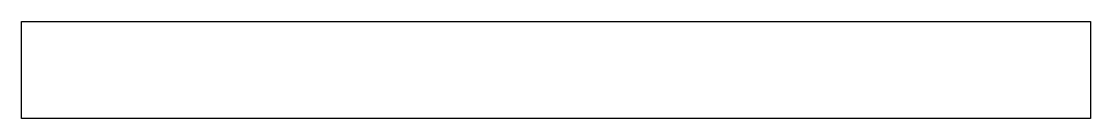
# Model space of a CAD drawing. Extents: x 0 to 9.32, y -1.43 to -0.58.
import ezdxf

# ---------------------------------------------------------------- set-up
doc = ezdxf.new("R2010")
doc.units = 0
doc.layers.get('0').update_dxf_attribs({"linetype": 'CONTINUOUS'})

msp = doc.modelspace()

# ---------------------------------------------------------------- linework, layer by layer
at = {"color": 0}
for p, q in [((0, -1.43056), (0, -0.583333)), ((0, -0.583333), (9.31944, -0.583333)), ((9.31944, -0.583333), (9.31944, -1.43056)), ((9.31944, -1.43056), (0, -1.43056))]:
    msp.add_line(p, q, dxfattribs=at)

doc.saveas('drawing.dxf')
